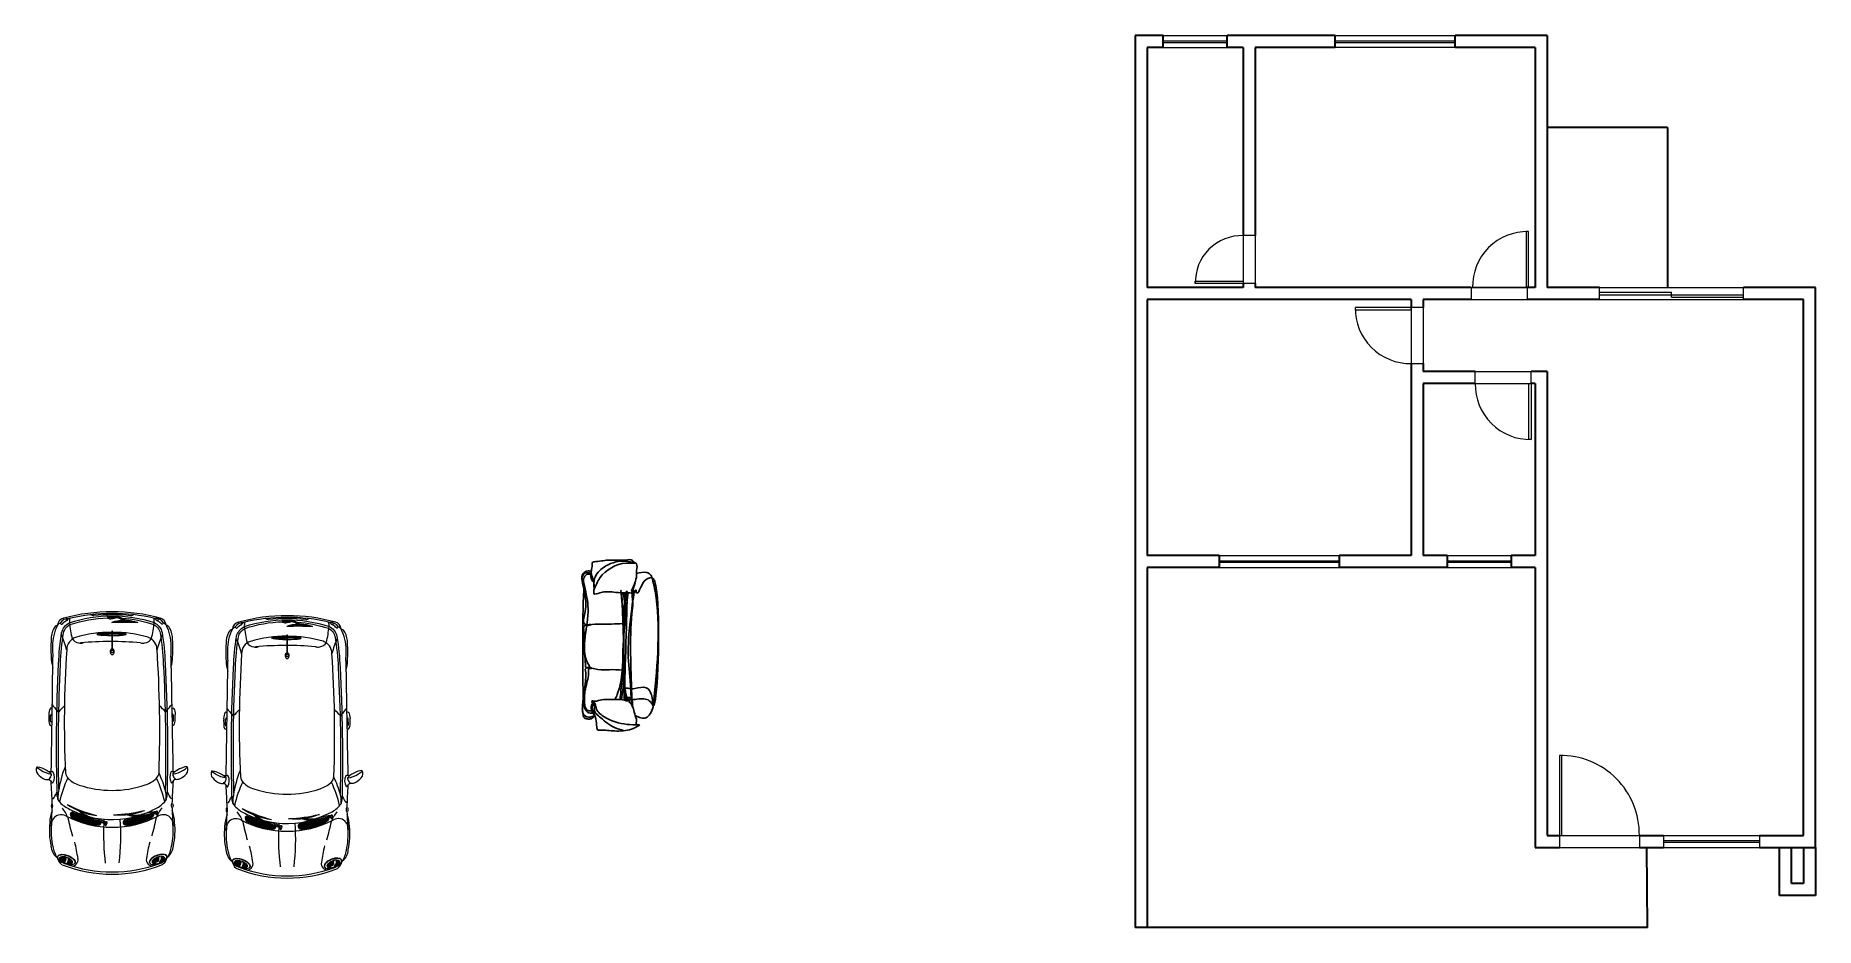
# Model space of a CAD drawing. Header units: metres. Extents: x 2241.4 to 2263.7, y 1068 to 1079.2.
import ezdxf

# ---------------------------------------------------------------- set-up
doc = ezdxf.new("R2010")
doc.units = ezdxf.units.M
doc.layers.add('02', color=2, linetype='Continuous')
for name, color, linetype, lineweight in [('ARQ-ESQUADRIA', 8, 'Continuous', 9), ('ARQ-MOBIL', 2, 'Continuous', 15), ('ARQ-PAREDE', 3, 'Continuous', 30)]:
    doc.layers.add(name, color=color, linetype=linetype, lineweight=lineweight)
pattern_1 = [(180, (-10.711723, -1.941851), (-0.0109347, -0.0063131505), [0.0072898, -0.0145796]), (300, (-10.711723, -1.941851), (0.0109346987, -0.0063131527), [0.0072898, -0.0145796]), (240, (-10.711723, -1.941851), (-1.3e-09, -0.0126263032), [-0.0145796, 0.0072898])]

# ---------------------------------------------------------------- blocks, each defined once
blk = doc.blocks.new('Austin Mini dessus')
h = blk.add_hatch()
h.set_pattern_fill('HONEY', color=256, scale=0.002296, angle=180, style=0)
h.set_pattern_definition(pattern_1)
h.paths.add_polyline_path([(0.358, 0.409, -0.029257), (0.363, 0.371, -0.030322), (0.405, 0.182, 0.872408), (0.48, 0.193, 0.092878), (0.372, 0.554, 0.277549), (0.325, 0.576, 0.025461)])
h = blk.add_hatch()
h.set_pattern_fill('LINE', color=256, scale=0.002, angle=110, style=0)
h.set_pattern_definition([(110, (-6.699831, -1.8671134), (-0.005967048, -0.002171828), [])])
edge = h.paths.add_edge_path()
edge.add_ellipse((0.962, 0.639), major_axis=(0.0365, -0.086), ratio=0.462711, start_angle=90.3213, end_angle=232.8204)
edge.add_line((0.909, 0.678), (0.91, 0.678))
edge.add_line((0.91, 0.678), (0.912, 0.678))
edge.add_line((0.912, 0.678), (0.914, 0.678))
edge.add_line((0.914, 0.678), (0.916, 0.678))
edge.add_line((0.916, 0.678), (0.918, 0.678))
edge.add_line((0.918, 0.678), (0.92, 0.678))
edge.add_line((0.92, 0.678), (0.921, 0.678))
edge.add_line((0.921, 0.678), (0.923, 0.678))
edge.add_line((0.923, 0.678), (0.924, 0.679))
edge.add_line((0.924, 0.679), (0.926, 0.679))
edge.add_line((0.926, 0.679), (0.927, 0.679))
edge.add_line((0.927, 0.679), (0.928, 0.679))
edge.add_line((0.928, 0.679), (0.929, 0.679))
edge.add_line((0.929, 0.679), (0.931, 0.679))
edge.add_line((0.931, 0.679), (0.932, 0.679))
edge.add_line((0.932, 0.679), (0.933, 0.679))
edge.add_line((0.933, 0.679), (0.934, 0.679))
edge.add_line((0.934, 0.679), (0.936, 0.679))
edge.add_line((0.936, 0.679), (0.937, 0.679))
edge.add_line((0.937, 0.679), (0.938, 0.679))
edge.add_line((0.938, 0.679), (0.939, 0.679))
edge.add_line((0.939, 0.679), (0.941, 0.678))
edge.add_line((0.941, 0.678), (0.942, 0.678))
edge.add_line((0.942, 0.678), (0.944, 0.678))
edge.add_line((0.944, 0.678), (0.945, 0.678))
edge.add_line((0.945, 0.678), (0.947, 0.677))
edge.add_line((0.947, 0.677), (0.948, 0.677))
edge.add_line((0.948, 0.677), (0.95, 0.677))
edge.add_line((0.95, 0.677), (0.952, 0.676))
edge.add_line((0.952, 0.676), (0.953, 0.676))
edge.add_line((0.953, 0.676), (0.955, 0.676))
edge.add_line((0.955, 0.676), (0.957, 0.675))
edge.add_line((0.957, 0.675), (0.959, 0.674))
edge.add_line((0.959, 0.674), (0.961, 0.674))
edge.add_line((0.961, 0.674), (0.963, 0.672))
edge.add_line((0.963, 0.672), (0.965, 0.671))
edge.add_line((0.965, 0.671), (0.967, 0.669))
edge.add_line((0.967, 0.669), (0.97, 0.667))
edge.add_line((0.97, 0.667), (0.972, 0.665))
edge.add_line((0.972, 0.665), (0.975, 0.663))
edge.add_line((0.975, 0.663), (0.978, 0.661))
edge.add_line((0.978, 0.661), (0.981, 0.659))
edge.add_line((0.981, 0.659), (0.984, 0.657))
edge.add_line((0.984, 0.657), (0.988, 0.656))
edge.add_line((0.988, 0.656), (0.992, 0.655))
edge.add_line((0.992, 0.655), (0.996, 0.655))
edge.add_line((0.996, 0.655), (1.001, 0.656))
edge.add_line((1.001, 0.656), (1.002, 0.657))
edge = h.paths.add_edge_path()
edge.add_line((1.016, 0.595), (1.013, 0.597))
edge.add_line((1.013, 0.597), (1.003, 0.604))
edge.add_line((1.003, 0.604), (0.996, 0.61))
edge.add_line((0.996, 0.61), (0.991, 0.616))
edge.add_line((0.991, 0.616), (0.988, 0.621))
edge.add_line((0.988, 0.621), (0.985, 0.626))
edge.add_line((0.985, 0.626), (0.984, 0.63))
edge.add_line((0.984, 0.63), (0.983, 0.633))
edge.add_line((0.983, 0.633), (0.982, 0.635))
edge.add_line((0.982, 0.635), (0.981, 0.637))
edge.add_line((0.981, 0.637), (0.98, 0.638))
edge.add_line((0.98, 0.638), (0.979, 0.639))
edge.add_line((0.979, 0.639), (0.978, 0.639))
edge.add_line((0.978, 0.639), (0.977, 0.639))
edge.add_line((0.977, 0.639), (0.976, 0.639))
edge.add_line((0.976, 0.639), (0.975, 0.639))
edge.add_line((0.975, 0.639), (0.974, 0.639))
edge.add_line((0.974, 0.639), (0.973, 0.639))
edge.add_line((0.973, 0.639), (0.972, 0.64))
edge.add_line((0.972, 0.64), (0.971, 0.64))
edge.add_line((0.971, 0.64), (0.97, 0.641))
edge.add_line((0.97, 0.641), (0.969, 0.642))
edge.add_line((0.969, 0.642), (0.968, 0.642))
edge.add_line((0.968, 0.642), (0.967, 0.643))
edge.add_line((0.967, 0.643), (0.966, 0.644))
edge.add_line((0.966, 0.644), (0.965, 0.645))
edge.add_line((0.965, 0.645), (0.964, 0.645))
edge.add_line((0.964, 0.645), (0.963, 0.646))
edge.add_line((0.963, 0.646), (0.962, 0.646))
edge.add_line((0.962, 0.646), (0.961, 0.647))
edge.add_line((0.961, 0.647), (0.959, 0.647))
edge.add_line((0.959, 0.647), (0.958, 0.648))
edge.add_line((0.958, 0.648), (0.957, 0.648))
edge.add_line((0.957, 0.648), (0.955, 0.649))
edge.add_line((0.955, 0.649), (0.954, 0.649))
edge.add_line((0.954, 0.649), (0.952, 0.65))
edge.add_line((0.952, 0.65), (0.951, 0.65))
edge.add_line((0.951, 0.65), (0.949, 0.65))
edge.add_line((0.949, 0.65), (0.947, 0.65))
edge.add_line((0.947, 0.65), (0.945, 0.65))
edge.add_line((0.945, 0.65), (0.944, 0.649))
edge.add_line((0.944, 0.649), (0.942, 0.649))
edge.add_line((0.942, 0.649), (0.94, 0.649))
edge.add_line((0.94, 0.649), (0.938, 0.648))
edge.add_line((0.938, 0.648), (0.936, 0.648))
edge.add_line((0.936, 0.648), (0.933, 0.648))
edge.add_line((0.933, 0.648), (0.931, 0.648))
edge.add_line((0.931, 0.648), (0.929, 0.648))
edge.add_line((0.929, 0.648), (0.926, 0.649))
edge.add_line((0.926, 0.649), (0.924, 0.65))
edge.add_line((0.924, 0.65), (0.921, 0.651))
edge.add_line((0.921, 0.651), (0.918, 0.653))
edge.add_line((0.918, 0.653), (0.915, 0.654))
edge.add_line((0.915, 0.654), (0.913, 0.656))
edge.add_line((0.913, 0.656), (0.912, 0.657))
edge.add_ellipse((0.962, 0.639), major_axis=(0.0365, -0.086), ratio=0.462711, start_angle=-112.6073, end_angle=48.7242)
h = blk.add_hatch()
h.set_pattern_fill('LINE', color=256, scale=0.001313, angle=180, style=0)
h.set_pattern_definition([(180, (-10.711723, -1.941851), (-5e-19, -0.004168775), [])])
edge = h.paths.add_edge_path()
edge.add_ellipse((-2.157, -0.008), major_axis=(0.001, 0.202), ratio=0.08539, start_angle=274.0268, end_angle=307.6002)
edge.add_line((-2.142, 0.114), (-2.148, 0.113))
edge.add_line((-2.148, 0.113), (-2.149, 0.05))
edge.add_line((-2.149, 0.05), (-2.152, 0.029))
edge.add_line((-2.152, 0.029), (-2.153, 0.009))
edge.add_line((-2.153, 0.009), (-2.153, 0.006))
edge.add_line((-2.153, 0.006), (-2.139, 0.006))
edge = h.paths.add_edge_path()
edge.add_ellipse((-2.157, -0.008), major_axis=(0.001, 0.202), ratio=0.08539, start_angle=247.8269, end_angle=271.8018)
edge.add_line((-2.139, -0.002), (-2.153, -0.002))
edge.add_line((-2.153, -0.002), (-2.153, -0.005))
edge.add_line((-2.153, -0.005), (-2.155, -0.022))
edge.add_line((-2.155, -0.022), (-2.155, -0.054))
edge.add_line((-2.155, -0.054), (-2.147, -0.081))
edge.add_line((-2.147, -0.081), (-2.141, -0.085))
edge = h.paths.add_edge_path()
edge.add_line((-2.153, -0.089), (-2.16, -0.051))
edge.add_line((-2.16, -0.051), (-2.164, -0.005))
edge.add_line((-2.164, -0.005), (-2.163, -0.002))
edge.add_line((-2.163, -0.002), (-2.169, -0.002))
edge.add_arc((3.564, -0.072), 5.734, 179.3036, 180.9043)
edge.add_ellipse((-2.157, -0.008), major_axis=(0.001, 0.202), ratio=0.08539, start_angle=139.8923, end_angle=234.2263)
edge.add_line((-2.143, -0.126), (-2.146, -0.11))
edge.add_line((-2.146, -0.11), (-2.153, -0.089))
edge = h.paths.add_edge_path()
edge.add_line((-2.156, 0.094), (-2.152, 0.128))
edge.add_line((-2.152, 0.128), (-2.143, 0.132))
edge.add_ellipse((-2.157, -0.008), major_axis=(0.001, 0.202), ratio=0.08539, start_angle=314.13, end_angle=392.9836)
edge.add_arc((3.564, -0.072), 5.734, 177.6746, 179.2253)
edge.add_line((-2.169, 0.006), (-2.163, 0.006))
edge.add_line((-2.163, 0.006), (-2.161, 0.023))
edge.add_line((-2.161, 0.023), (-2.161, 0.048))
edge.add_line((-2.161, 0.048), (-2.156, 0.094))
h = blk.add_hatch()
h.set_pattern_fill('HONEY', color=256, scale=0.002296, angle=180, style=0)
h.set_pattern_definition(pattern_1)
h.paths.add_polyline_path([(0.305, -0.54, 0.633866), (0.324, -0.575, 0.296796), (0.374, -0.553, 0.092878), (0.481, -0.191, 0.422182), (0.441, -0.153, 0.021385), (0.399, -0.289, -0.060882), (0.366, -0.363, -0.012293), (0.343, -0.438, -0.01715)])
h = blk.add_hatch()
h.set_pattern_fill('LINE', color=256, scale=0.002, angle=70, style=0)
h.set_pattern_definition([(70, (-6.699831, -1.8671134), (-0.005967048, 0.002171828), [])])
edge = h.paths.add_edge_path()
edge.add_ellipse((0.965, -0.636), major_axis=(0.0362, 0.0861), ratio=0.462711, start_angle=285.7965, end_angle=445.8519)
edge.add_line((0.927, -0.613), (0.928, -0.613))
edge.add_line((0.928, -0.613), (0.93, -0.613))
edge.add_line((0.93, -0.613), (0.932, -0.613))
edge.add_line((0.932, -0.613), (0.934, -0.613))
edge.add_line((0.934, -0.613), (0.935, -0.613))
edge.add_line((0.935, -0.613), (0.937, -0.613))
edge.add_line((0.937, -0.613), (0.939, -0.612))
edge.add_line((0.939, -0.612), (0.94, -0.612))
edge.add_line((0.94, -0.612), (0.941, -0.612))
edge.add_line((0.941, -0.612), (0.943, -0.611))
edge.add_line((0.943, -0.611), (0.944, -0.611))
edge.add_line((0.944, -0.611), (0.945, -0.611))
edge.add_line((0.945, -0.611), (0.946, -0.611))
edge.add_line((0.946, -0.611), (0.948, -0.611))
edge.add_line((0.948, -0.611), (0.949, -0.611))
edge.add_line((0.949, -0.611), (0.95, -0.611))
edge.add_line((0.95, -0.611), (0.951, -0.611))
edge.add_line((0.951, -0.611), (0.953, -0.612))
edge.add_line((0.953, -0.612), (0.954, -0.612))
edge.add_line((0.954, -0.612), (0.955, -0.612))
edge.add_line((0.955, -0.612), (0.957, -0.612))
edge.add_line((0.957, -0.612), (0.958, -0.612))
edge.add_line((0.958, -0.612), (0.959, -0.613))
edge.add_line((0.959, -0.613), (0.961, -0.613))
edge.add_line((0.961, -0.613), (0.963, -0.613))
edge.add_line((0.963, -0.613), (0.964, -0.614))
edge.add_line((0.964, -0.614), (0.966, -0.614))
edge.add_line((0.966, -0.614), (0.967, -0.614))
edge.add_line((0.967, -0.614), (0.969, -0.614))
edge.add_line((0.969, -0.614), (0.971, -0.615))
edge.add_line((0.971, -0.615), (0.973, -0.615))
edge.add_line((0.973, -0.615), (0.974, -0.616))
edge.add_line((0.974, -0.616), (0.976, -0.617))
edge.add_line((0.976, -0.617), (0.978, -0.617))
edge.add_line((0.978, -0.617), (0.98, -0.618))
edge.add_line((0.98, -0.618), (0.982, -0.619))
edge.add_line((0.982, -0.619), (0.984, -0.62))
edge.add_line((0.984, -0.62), (0.986, -0.622))
edge.add_line((0.986, -0.622), (0.989, -0.623))
edge.add_line((0.989, -0.623), (0.991, -0.624))
edge.add_line((0.991, -0.624), (0.994, -0.625))
edge.add_line((0.994, -0.625), (0.997, -0.626))
edge.add_line((0.997, -0.626), (1.001, -0.627))
edge.add_line((1.001, -0.627), (1.005, -0.628))
edge.add_line((1.005, -0.628), (1.009, -0.629))
edge.add_line((1.009, -0.629), (1.013, -0.629))
edge = h.paths.add_edge_path()
edge.add_ellipse((0.965, -0.636), major_axis=(0.0362, 0.0861), ratio=0.462711, start_angle=96.2661, end_angle=263.7858)
edge.add_line((1, -0.662), (1, -0.661))
edge.add_line((1, -0.661), (0.999, -0.658))
edge.add_line((0.999, -0.658), (0.998, -0.655))
edge.add_line((0.998, -0.655), (0.997, -0.653))
edge.add_line((0.997, -0.653), (0.996, -0.652))
edge.add_line((0.996, -0.652), (0.995, -0.652))
edge.add_line((0.995, -0.652), (0.994, -0.652))
edge.add_line((0.994, -0.652), (0.993, -0.652))
edge.add_line((0.993, -0.652), (0.992, -0.652))
edge.add_line((0.992, -0.652), (0.991, -0.652))
edge.add_line((0.991, -0.652), (0.99, -0.652))
edge.add_line((0.99, -0.652), (0.989, -0.651))
edge.add_line((0.989, -0.651), (0.988, -0.651))
edge.add_line((0.988, -0.651), (0.987, -0.65))
edge.add_line((0.987, -0.65), (0.986, -0.65))
edge.add_line((0.986, -0.65), (0.985, -0.649))
edge.add_line((0.985, -0.649), (0.984, -0.648))
edge.add_line((0.984, -0.648), (0.983, -0.647))
edge.add_line((0.983, -0.647), (0.982, -0.647))
edge.add_line((0.982, -0.647), (0.981, -0.646))
edge.add_line((0.981, -0.646), (0.98, -0.645))
edge.add_line((0.98, -0.645), (0.979, -0.645))
edge.add_line((0.979, -0.645), (0.978, -0.644))
edge.add_line((0.978, -0.644), (0.976, -0.644))
edge.add_line((0.976, -0.644), (0.975, -0.643))
edge.add_line((0.975, -0.643), (0.974, -0.643))
edge.add_line((0.974, -0.643), (0.972, -0.642))
edge.add_line((0.972, -0.642), (0.971, -0.642))
edge.add_line((0.971, -0.642), (0.97, -0.641))
edge.add_line((0.97, -0.641), (0.968, -0.641))
edge.add_line((0.968, -0.641), (0.967, -0.64))
edge.add_line((0.967, -0.64), (0.965, -0.64))
edge.add_line((0.965, -0.64), (0.964, -0.639))
edge.add_line((0.964, -0.639), (0.962, -0.639))
edge.add_line((0.962, -0.639), (0.961, -0.639))
edge.add_line((0.961, -0.639), (0.96, -0.638))
edge.add_line((0.96, -0.638), (0.958, -0.638))
edge.add_line((0.958, -0.638), (0.957, -0.637))
edge.add_line((0.957, -0.637), (0.955, -0.637))
edge.add_line((0.955, -0.637), (0.954, -0.636))
edge.add_line((0.954, -0.636), (0.951, -0.636))
edge.add_line((0.951, -0.636), (0.949, -0.635))
edge.add_line((0.949, -0.635), (0.947, -0.635))
edge.add_line((0.947, -0.635), (0.944, -0.634))
edge.add_line((0.944, -0.634), (0.941, -0.633))
edge.add_line((0.941, -0.633), (0.937, -0.633))
edge.add_line((0.937, -0.633), (0.934, -0.632))
edge.add_line((0.934, -0.632), (0.931, -0.631))
edge.add_line((0.931, -0.631), (0.928, -0.63))
edge.add_line((0.928, -0.63), (0.925, -0.63))
edge.add_line((0.925, -0.63), (0.922, -0.629))
edge.add_line((0.922, -0.629), (0.921, -0.629))
for p, q in [((-1.111, 0.758), (-1.085, 0.738)), ((-0.961, 0.847), (-1.037, 0.846)), ((-2.314, 0.353), (-2.318, 0.353)), ((-2.347, 0.195), (-2.346, 0.152)), ((-2.202, 0.002), (-2.202, 0.001)), ((-1.945, 0.006), (-2.196, 0.006)), ((-2.32, -0.003), (-2.317, -0.003)), ((-2.196, -0.002), (-1.945, -0.002)), ((-1.108, -0.762), (-1.082, -0.742)), ((-0.958, -0.85), (-1.034, -0.849))]:
    blk.add_line(p, q)
for points in [[(0.085, -0.758, -0.019391), (-1.748, -0.739, -0.029597), (-2.179, -0.697, -0.232672), (-2.317, -0.589, -0.160452), (-2.319, 0.581, -0.232672), (-2.181, 0.69, -0.029597), (-1.751, 0.733, -0.019391), (0.082, 0.758)], [(-2.38, 0.139, -0.059914), (-2.294, 0.571, -0.229115), (-2.176, 0.663, -0.029558), (-1.75, 0.707, -0.018419), (-0.01, 0.734)], [(-2.395, -0.019, -0.051156), (-2.402, 0.044, -0.188002), (-2.351, 0.182)], [(-2.399, -0.063, 0.218202), (-2.391, -0.009, -0.027109), (-2.398, 0.044, -0.190853), (-2.351, 0.182, -0.138618)], [(-0.021, -0.734, -0.018282), (-1.747, -0.713, -0.029558), (-2.174, -0.671, -0.229115), (-2.292, -0.579, -0.071648), (-2.384, -0.061, -0.071648)], [(0.366, -0.363, -0.012293), (0.343, -0.438, -0.01715), (0.305, -0.54, 0.633866), (0.324, -0.575, 0.296796), (0.374, -0.553, 0.092878), (0.481, -0.191, 0.422182), (0.441, -0.153)]]:
    blk.add_lwpolyline(points, format="xyb")
for centre, radius, start, end in [((-0.286, 0.967), 0.081, 45.8986, 119.9812), ((-0.374, 0.844), 0.232, 22.3905, 51.4781), ((-0.374, 0.844), 0.232, 22.3905, 51.4781), ((-2.275, 0.639), 0.108, 94.3333, 167.1612), ((-2.221, 0.665), 0.103, 128.3769, 155.0189), ((-2.01, 0.239), 0.576, 88.2528, 118.5499), ((-2.207, 0.727), 0.0783, 113.721, 164.9849), ((-2.089, 0.509), 0.326, 89.1741, 117.354), ((-1.965, -1.152), 1.991, 86.6136, 93.4308), ((-1.953, -0.369), 1.185, 84.7041, 91.9074), ((-1.843, 0.376), 0.459, 71.9885, 90.5865), ((-23.982, 1255.882), 1255.266, 271.010561, 271.082729), ((-1.514, 0.364), 0.564, 44.2021, 54.5193), ((-0.198, -0.252), 1.329, 131.8663, 137.0056), ((-1.037, 0.82), 0.0254, 90.3648, 169.4929), ((-1.014, -0.433), 1.305, 88.2944, 91.3706), ((-1.005, 0.268), 0.604, 83.5027, 87.1731), ((-0.961, 0.83), 0.0168, 348.9691, 91.6435), ((-0.941, 0.824), 0.0442, 5.4562, 83.7108), ((-2.939, 0.958), 2.679, 357.1694, 358.1253), ((-0.251, 0.826), 0.0125, 177.3574, 248.9199), ((-0.185, 0.95), 0.154, 242.6161, 299.4837), ((-0.22, 0.864), 0.0269, 219.6687, 300.0051), ((0.398, -0.692), 1.483, 105.2424, 115.3881), ((-0.235, 0.937), 0.101, 286.3669, 324.1956), ((-0.26, 0.893), 0.108, 352.2705, 21.4425), ((-0.074, 0.903), 0.0825, 197.3072, 245.055), ((0.387, 8.53), 7.706, 266.1616, 268.4705), ((-0.11, 0.822), 0.00573, 276.8854, 83.8441), ((0.093, 0.387), 0.362, 88.5019, 103.6132), ((-0.231, 1.357), 0.646, 292.315, 300.4479), ((0.084, 0.666), 0.0927, 48.6842, 91.1893), ((0.084, 0.828), 0.0298, 294.4683, 355.8739), ((0.108, 0.692), 0.0568, 48.97, 95.566), ((0.045, 7.001), 6.176, 271.822, 273.9175), ((0.467, 0.324), 0.54, 92.4763, 110.4639), ((0.505, 0.71), 0.169, 169.814, 204.5537), ((0.463, 0.712), 0.128, 88.306, 167.3523), ((0.553, -0.118), 0.987, 77.573, 96.3743), ((0.561, -0.131), 0.975, 77.4127, 95.5238), ((0.578, 0.77), 0.128, 130.5243, 146.7177), ((0.749, 0.618), 0.229, 39.7543, 85.7921), ((0.678, 0.334), 0.497, 60.1889, 78.8882), ((0.86, 0.638), 0.142, 25.2786, 63.0399), ((0.949, 0.726), 0.0259, 60.0824, 98.9751), ((0.906, 0.619), 0.141, 32.808, 66.4163), ((0.073, 0.002), 2.541, 164.6223, 195.3603), ((0.101, 0), 2.546, 166.5721, 193.6242), ((-2.336, 0.468), 0.114, 81.3737, 111.3864), ((-2.245, 0.597), 0.131, 122.1395, 182.5065), ((-2.446, 0.691), 0.121, 305.2928, 331.4548), ((-2.281, 0.83), 0.212, 245.256, 253.166), ((-2.111, 0.492), 0.269, 134.6824, 148.4165), ((-2.479, -1.1), 1.688, 76.9713, 84.5818), ((-2.329, 0.677), 0.0345, 33.7866, 65.1983), ((-2.309, 0.689), 0.0109, 327.0118, 41.9011), ((-0.521, 0.027), 1.662, 163.515, 180.7384), ((-1.681, 1.695), 1.106, 244.7487, 256.1816), ((-1.947, 0.444), 0.176, 89.3837, 162.0663), ((-2.156, 0.443), 0.117, 4.0235, 60.1818), ((-0.812, -16.5), 17.158, 88.1052, 93.7878), ((-0.257, 0.52), 0.129, 43.7604, 84.2155), ((0.494, -0.774), 1.538, 102.7072, 115.5203), ((-0.5, 0.313), 0.448, 18.7286, 41.4319), ((-0.1, 0.431), 0.391, 26.4009, 51.0838), ((0.503, 0.992), 0.4, 229.1568, 251.6097), ((-0.784, 0.049), 1.173, 19.0737, 28.2499), ((0.298, 0.618), 0.0121, 116.1305, 268.5033), ((0.35, 0.254), 0.378, 93.1695, 98.7522), ((0.371, 0.592), 0.0754, 157.0215, 196.7778), ((0.316, 0.559), 0.0202, 61.8513, 145.8367), ((3.235, 1.092), 2.982, 190.0821, 193.4059), ((0.326, 0.551), 0.0249, 165.7564, 203.9128), ((-1.171, -0.072), 1.596, 22.3004, 22.5833), ((0.381, 0.593), 0.066, 143.1573, 192.1929), ((4.02, 1.268), 3.768, 190.5495, 193.741), ((0.353, 0.594), 0.0292, 122.0726, 190.355), ((1.982, 0.807), 1.672, 187.5287, 193.7805), ((0.33, 0.527), 0.05, 33.1561, 95.2038), ((0.33, 0.623), 0.00896, 326.6638, 93.6016), ((-0.866, -0.001), 1.376, 332.4299, 27.7664), ((-0.538, 0.085), 1.024, 6.0388, 27.264), ((-0.56, -3.792), 4.503, 74.6961, 78.0009), ((1.359, 3.185), 2.743, 256.391, 261.1994), ((0.958, 0.551), 0.0792, 256.4739, 319.8439), ((-0.777, -0.001), 1.904, 339.9738, 20.2224), ((0.875, 0.621), 0.188, 319.7299, 336.9221), ((-0.732, -0.001), 1.89, 338.5574, 21.6389), ((-2.527, 0.244), 0.114, 7.7544, 30.3125), ((0.043, -0.009), 2.471, 173.7724, 185.7254), ((-1.812, 0.172), 0.537, 160.284, 177.779), ((-1.63, 0.171), 0.711, 165.1349, 194.1251), ((0.818, 0.155), 3.142, 176.382, 182.878), ((0.818, 0.155), 3.139, 176.382, 182.878), ((2.941, -0.015), 4.997, 175.3312, 184.8188), ((-2.117, 0.422), 0.0833, 338.7394, 20.6954), ((-1.433, -0.002), 1.433, 341.5101, 18.687), ((-0.61, 0.107), 0.95, 354.8314, 21.05), ((-1.776, -0.056), 2.114, 2.0897, 13.7917), ((-1.165, 0.03), 1.501, 359.6875, 16.1939), ((-0.086, 0.325), 0.427, 348.5034, 15.8024), ((0.33, 0.268), 0.173, 83.2613, 91.6323), ((-0.826, -0.001), 1.23, 19.8725, 20.6781), ((0.04, 0.345), 0.311, 340.1006, 17.994), ((0.032, 0.346), 0.327, 338.4939, 11.0216), ((0.032, 0.346), 0.332, 337.2206, 11.0216), ((-0.826, -0.001), 1.23, 345.1694, 16.879), ((-1.171, -0.072), 1.596, 9.1467, 16.0938), ((-2.392, 0.181), 0.135, 265.7639, 273.9143), ((-2.205, 0.054), 0.189, 140.4708, 182.5519), ((-2.227, 0.056), 0.162, 138.9789, 183.709), ((-2.236, 0.058), 0.147, 139.0287, 184.6545), ((-3.367, -0.162), 1.006, 9.2808, 11.9572), ((-1.812, 0.172), 0.537, 182.1875, 198.976), ((3.564, -0.072), 5.734, 177.6746, 179.2253), ((-1.945, 0.002), 0.0106, 201.2939, 158.8209), ((-1.945, 0.002), 0.00382, 270.1413, 90.0224), ((0.619, -3.114), 3.234, 83.1861, 93.9029), ((0.442, 0.192), 0.0382, 195.883, 0.2898), ((-2.4, -0.054), 0.00896, 147.9092, 274.8471), ((-2.424, -0.025), 0.0292, 303.318, 11.6005), ((-2.429, 0.222), 0.287, 275.841, 279.7137), ((-2.389, 0.007), 0.0168, 241.223, 333.736), ((-2.446, -0.023), 0.0754, 330.3138, 18.0233), ((-0.521, 0.027), 1.662, 181.009, 181.0588), ((-0.521, -0.029), 1.662, 179.1375, 196.6813), ((3.564, -0.072), 5.734, 179.3036, 180.9043), ((-1.12, 0.103), 1.501, 331.2, 347.7065), ((-1.698, 0.32), 2.114, 333.6023, 345.3042), ((-0.595, -0.093), 0.95, 326.3439, 352.5626), ((3.254, -1.062), 2.982, 161.5947, 164.9184), ((4.028, -1.281), 3.768, 162.062, 165.2535), ((2.017, -0.714), 1.672, 159.0412, 165.2931), ((0.609, 3.116), 3.234, 266.2934, 266.775), ((0.498, -0.136), 0.0754, 128.534, 168.2904), ((0.434, -0.138), 0.0202, 33.3639, 117.3493), ((0.446, -0.078), 0.0121, 87.6431, 240.0158), ((0.507, -0.139), 0.066, 114.6699, 163.7054), ((0.319, -0.422), 0.378, 64.682, 70.2648), ((0.483, -0.125), 0.0292, 93.5851, 161.8676), ((0.609, 3.116), 3.234, 267.2894, 277.0102), ((0.477, -0.088), 0.00896, 298.1763, 65.1142), ((-2.529, -0.239), 0.114, 329.1853, 351.7434), ((-2.155, -0.451), 0.117, 300.0145, 356.1728), ((-2.116, -0.429), 0.0833, 339.5009, 21.4569), ((-0.411, -0.354), 0.352, 314.4997, 342.9924), ((-0.784, -0.052), 1.173, 331.9464, 341.1226), ((0.083, -0.19), 0.332, 308.7331, 342.5342), ((0.083, -0.19), 0.327, 310.0065, 342.5342), ((0.09, -0.195), 0.311, 311.6131, 349.5065), ((-0.031, -0.152), 0.427, 320.0159, 347.3149), ((-0.826, -0.001), 1.23, 339.519, 340.9647), ((-0.837, -0.086), 1.23, 351.3851, 352.1906), ((0.308, -0.4), 0.173, 54.7738, 63.1449), ((1.37, -3.18), 2.743, 98.9969, 103.8052), ((0.959, -0.548), 0.0792, 40.3524, 103.7224), ((-2.273, -0.647), 0.108, 193.0351, 265.863), ((-2.335, -0.476), 0.114, 248.8099, 278.8226), ((-2.243, -0.605), 0.131, 177.6898, 238.0568), ((-2.444, -0.699), 0.121, 28.7414, 54.9035), ((-2.281, -0.826), 0.212, 106.8299, 114.74), ((-2.109, -0.499), 0.269, 211.7797, 225.5139), ((-2.482, 1.091), 1.688, 275.6145, 283.225), ((-2.327, -0.685), 0.0345, 294.9979, 326.4097), ((-2.219, -0.672), 0.103, 205.1774, 231.8194), ((-2.306, -0.697), 0.0109, 318.2952, 33.1845), ((-1.675, -1.701), 1.106, 104.0147, 115.6887), ((-1.945, -0.451), 0.176, 198.13, 270.8125), ((-0.937, 14.684), 15.344, 266.2407, 272.5871), ((-0.199, 0.251), 1.329, 223.1907, 228.33), ((0.209, 0.674), 1.427, 247.927, 262.0158), ((-0.257, -0.516), 0.129, 275.7805, 316.2356), ((0.491, 0.776), 1.538, 244.4126, 257.489), ((0.086, -0.665), 0.0927, 269.007, 311.5121), ((0.11, -0.692), 0.0568, 264.6302, 311.2262), ((-0.099, -0.431), 0.391, 309.1125, 333.7954), ((0.506, -0.991), 0.4, 108.5866, 131.0395), ((0.507, -0.708), 0.169, 155.6426, 190.3822), ((-0.573, 3.79), 4.503, 282.1953, 285.5002), ((0.862, -0.635), 0.142, 297.1564, 334.9177), ((0.908, -0.616), 0.141, 293.7799, 327.3882), ((0.877, -0.618), 0.188, 23.2741, 40.4663), ((-2.009, -0.246), 0.576, 241.6464, 271.9435), ((-2.205, -0.734), 0.0783, 195.2114, 246.4753), ((-2.087, -0.516), 0.326, 242.8422, 271.0221), ((-1.969, 1.146), 1.991, 266.7654, 273.5827), ((-1.954, 0.362), 1.185, 268.2888, 275.4922), ((-1.842, -0.382), 0.459, 269.6097, 288.2078), ((-19.68, -1255.956), 1255.266, 89.113537, 89.185705), ((-1.512, -0.369), 0.564, 305.677, 315.9942), ((-1.034, -0.824), 0.0254, 190.7034, 269.8315), ((-1.015, 0.43), 1.305, 268.8257, 271.9019), ((-1.004, -0.271), 0.604, 273.0232, 276.6935), ((-0.958, -0.834), 0.0168, 268.5527, 11.2272), ((-0.938, -0.827), 0.0442, 276.4855, 354.7401), ((-0.248, -0.826), 0.0125, 111.2763, 182.8389), ((-2.936, -0.968), 2.679, 2.071, 3.0268), ((-0.181, -0.951), 0.154, 60.7126, 117.5801), ((-0.217, -0.865), 0.0269, 60.1912, 140.5275), ((-0.371, -0.845), 0.232, 308.7182, 337.8057), ((-0.371, -0.845), 0.232, 308.7182, 337.8057), ((-0.232, -0.938), 0.101, 36.0007, 73.8293), ((-0.257, -0.894), 0.108, 338.7538, 7.9258), ((-0.071, -0.903), 0.0825, 115.1413, 162.8891), ((0.416, -8.529), 7.706, 91.7258, 94.0347), ((-0.107, -0.823), 0.00573, 276.3522, 83.3108), ((0.094, -0.387), 0.362, 256.5831, 271.6943), ((-0.226, -1.358), 0.646, 59.7484, 67.8813), ((0.087, -0.827), 0.0298, 4.3224, 65.7279), ((0.069, -7.001), 6.176, 86.2788, 88.3743), ((0.468, -0.322), 0.54, 249.7324, 267.72), ((0.466, -0.71), 0.128, 192.844, 271.8903), ((0.553, 0.12), 0.987, 263.822, 282.6232), ((0.561, 0.133), 0.975, 264.6725, 282.7835), ((0.581, -0.768), 0.128, 213.4786, 229.672), ((0.751, -0.616), 0.229, 274.4042, 320.4419), ((0.679, -0.331), 0.497, 281.308, 300.0073), ((0.952, -0.723), 0.0259, 261.2211, 300.1139), ((-0.283, -0.968), 0.081, 240.2159, 314.2985)]:
    blk.add_arc(centre, radius, start, end)
at = {"extrusion": (0, 0, -1)}
for centre, major_axis, ratio in [((-0.279, 0.941), (0.0473, -0.0968), 0.181282), ((0.954, 0.635), (0.048, -0.119), 0.468993), ((0.962, 0.639), (0.0365, -0.086), 0.462711)]:
    blk.add_ellipse(centre, major_axis=major_axis, ratio=ratio, dxfattribs=at)
for centre, major_axis, ratio, start_param, end_param in [((-1.02, 0.838), (-0.119, 0.002), 0.280409, -0.500349, 1.351091), ((0.211, 0.829), (0.0309, 0.0002), 0.410107, 2.982625, 6.342321), ((0.211, 0.829), (0.0309, 0.0002), 0.260336, 0.093494, 2.89072)]:
    blk.add_ellipse(centre, major_axis=major_axis, ratio=ratio, start_param=start_param, end_param=end_param, dxfattribs=at)
for centre, major_axis, ratio, start_param, end_param in [((-2.345, 0.173), (0.0014, -0.022), 0.265002, 3.185718, 5.920223), ((-2.196, 0.002), (0.006, 0.00001), 0.654691, 1.568497, 4.760337), ((-2.157, -0.008), (0.001, 0.202), 0.08539, 4.782671, 6.858857), ((-1.916, 0.002), (-0.0409, -0.0001), 0.680435, 0.137807, 6.144261), ((-1.93, 0.002), (-0.027, 0.0003), 0.735291, 0.193159, 6.087683), ((0.331, 0.224), (-0.0036, 0.0218), 0.265002, 3.185718, 5.920223), ((-2.157, -0.008), (0.001, 0.202), 0.08539, 2.441582, 4.743837), ((0.288, -0.44), (0.0072, 0.0209), 0.265002, 3.185718, 5.920223), ((-1.017, -0.842), (-0.119, -0.002), 0.280409, -0.500349, 1.351091), ((0.214, -0.828), (0.0309, -0.0001), 0.410107, 2.982625, 6.342321), ((0.214, -0.828), (0.0309, -0.0001), 0.260336, 0.093494, 2.89072)]:
    blk.add_ellipse(centre, major_axis=major_axis, ratio=ratio, start_param=start_param, end_param=end_param)
for centre, major_axis, ratio in [((0.956, -0.631), (0.047, 0.12), 0.468993), ((0.965, -0.636), (0.0362, 0.0861), 0.462711), ((-0.276, -0.942), (0.047, 0.0969), 0.181282)]:
    blk.add_ellipse(centre, major_axis=major_axis, ratio=ratio)
for points in [[(1.003, 0.518), (0.998, 0.516), (0.992, 0.516), (0.98, 0.518), (0.973, 0.521), (0.96, 0.53), (0.953, 0.536), (0.939, 0.55), (0.932, 0.559), (0.917, 0.582), (0.909, 0.597), (0.896, 0.63), (0.891, 0.647), (0.885, 0.679), (0.884, 0.694), (0.886, 0.718), (0.889, 0.727), (0.895, 0.741), (0.899, 0.746), (0.909, 0.753), (0.915, 0.755), (0.928, 0.754), (0.935, 0.752), (0.95, 0.743), (0.958, 0.737), (0.973, 0.721), (0.98, 0.711), (0.994, 0.69), (1.001, 0.678), (1.012, 0.653), (1.016, 0.64), (1.023, 0.614), (1.025, 0.602), (1.027, 0.578), (1.027, 0.567), (1.024, 0.548), (1.022, 0.539), (1.015, 0.527), (1.01, 0.522), (1.004, 0.519), (1.003, 0.519), (1.003, 0.518)], [(1.004, -0.515), (1, -0.513), (0.994, -0.513), (0.982, -0.515), (0.975, -0.518), (0.962, -0.526), (0.955, -0.532), (0.941, -0.547), (0.934, -0.555), (0.919, -0.579), (0.911, -0.594), (0.898, -0.627), (0.893, -0.644), (0.888, -0.676), (0.887, -0.691), (0.889, -0.715), (0.891, -0.724), (0.897, -0.738), (0.902, -0.743), (0.912, -0.75), (0.917, -0.752), (0.93, -0.751), (0.937, -0.748), (0.952, -0.74), (0.96, -0.734), (0.975, -0.718), (0.983, -0.708), (0.997, -0.686), (1.003, -0.675), (1.014, -0.65), (1.018, -0.637), (1.025, -0.611), (1.027, -0.598), (1.029, -0.574), (1.029, -0.563), (1.026, -0.544), (1.024, -0.536), (1.016, -0.523), (1.012, -0.519), (1.006, -0.516), (1.005, -0.515), (1.004, -0.515)]]:
    blk.add_open_spline(points, degree=3, knots=[0, 0, 0, 0, 0.288393, 0.288393, 0.576787, 0.576787, 0.86518, 0.86518, 1.153574, 1.153574, 1.566608, 1.566608, 1.979642, 1.979642, 2.392676, 2.392676, 2.713477, 2.713477, 3.034277, 3.034277, 3.355077, 3.355077, 3.675877, 3.675877, 3.996678, 3.996678, 4.317478, 4.317478, 4.638278, 4.638278, 4.959078, 4.959078, 5.279879, 5.279879, 5.600679, 5.600679, 5.921479, 5.921479, 6.24228, 6.24228, 6.283185, 6.283185, 6.283185, 6.283185])
blk = doc.blocks.new('sofa3')
at = {"layer": '02', "extrusion": (0, 0, -1)}
blk.add_ellipse((0.082, 21.542), major_axis=(0.024, -21.542), ratio=1, start_param=-0.025923, end_param=0.035823, dxfattribs=at)
at = {"layer": '02'}
for points, knots in [([(0.801, 0.88), (0.341, 0.927), (-0.203, 0.983), (-0.74, 0.89), (-0.86, 0.853), (-0.893, 0.775), (-0.878, 0.716), (-0.868, 0.674)], [0, 0, 0, 0, 1515.707727, 1788.593293, 1854.167483, 1909.939728, 2050.774263, 2050.774263, 2050.774263, 2050.774263]), ([(0.782, 0.888), (0.775, 0.896), (0.486, 0.958), (-0.59, 0.961), (-0.765, 0.901), (-0.802, 0.889), (-0.822, 0.864), (-0.821, 0.862)], [0, 0, 0, 0, 127.50928, 732.614955, 770.548522, 809.419481, 817.699888, 817.699888, 817.699888, 817.699888]), ([(-0.646, 0.609), (-0.681, 0.624), (-0.743, 0.649), (-0.832, 0.68), (-0.908, 0.668), (-0.985, 0.691), (-1.008, 0.643), (-1.051, 0.611), (-1.022, 0.49), (-1.048, 0.339), (-1.019, 0.219), (-1.013, 0.108), (-0.974, 0.12), (-0.935, 0.114), (-0.877, 0.1), (-0.777, 0.138), (-0.698, 0.15), (-0.592, 0.131), (-0.626, 0.205), (-0.638, 0.257), (-0.643, 0.327), (-0.629, 0.422), (-0.624, 0.516), (-0.628, 0.572), (-0.618, 0.643), (-0.64, 0.607), (-0.646, 0.609)], [0, 0, 0, 0, 127.427681, 224.276404, 302.261986, 392.779016, 437.096694, 463.557063, 563.507143, 784.838909, 976.246821, 1028.506194, 1069.058754, 1082.809516, 1162.638681, 1258.731906, 1422.314775, 1462.867277, 1544.873185, 1583.434163, 1661.617215, 1768.019408, 1911.553131, 1945.84397, 1998.930645, 2021.420543, 2021.420543, 2021.420543, 2021.420543]), ([(-0.817, 0.861), (-0.812, 0.83), (-0.798, 0.745), (-0.559, 0.686), (-0.678, 0.666), (-0.644, 0.658), (-0.623, 0.653)], [0, 0, 0, 0, 113.065318, 298.102295, 326.758206, 371.461218, 371.461218, 371.461218, 371.461218]), ([(0.798, 0.88), (0.692, 0.871), (0.525, 0.856), (0.562, 0.684), (0.578, 0.618), (0.567, 0.581), (0.566, 0.55), (0.569, 0.527), (0.57, 0.521)], [0, 0, 0, 0, 280.085603, 441.728609, 484.149105, 506.997759, 566.365328, 586.345478, 586.345478, 586.345478, 586.345478]), ([(0.789, 0.882), (0.764, 0.868), (0.693, 0.825), (0.695, 0.711), (0.715, 0.624), (0.68, 0.592), (0.684, 0.569), (0.686, 0.554)], [0, 0, 0, 0, 90.246293, 262.71043, 334.621253, 359.409286, 406.560484, 406.560484, 406.560484, 406.560484]), ([(0.998, 0.668), (0.971, 0.681), (0.884, 0.641), (0.784, 0.635), (0.737, 0.574), (0.68, 0.592), (0.733, 0.565), (0.701, 0.491), (0.716, 0.372), (0.7, 0.231), (0.737, 0.157), (0.717, 0.114), (0.75, 0.115), (0.766, 0.141), (0.813, 0.11), (0.909, 0.158), (0.989, 0.172), (1.097, 0.181), (1.088, 0.225), (1.093, 0.308), (1.112, 0.454), (1.085, 0.617), (1.044, 0.681), (1.022, 0.722), (1.024, 0.682), (1.013, 0.667), (1.002, 0.666), (0.998, 0.668)], [0, 0, 0, 0, 100.597406, 281.319891, 315.054718, 349.509689, 389.200281, 408.162693, 598.959573, 792.637569, 852.601939, 880.830983, 902.666946, 929.495226, 968.022274, 1050.611483, 1254.96923, 1301.260424, 1329.316584, 1382.311494, 1591.546287, 1820.820862, 1871.094845, 1893.578982, 1925.370652, 1945.336599, 1957.814292, 1957.814292, 1957.814292, 1957.814292]), ([(1.023, 0.694), (1.023, 0.648), (1.022, 0.498), (0.964, 0.306), (0.844, 0.162), (0.752, 0.162), (0.736, 0.131), (0.73, 0.119)], [0, 0, 0, 0, 153.199383, 498.931474, 658.942203, 726.134726, 768.614124, 768.614124, 768.614124, 768.614124]), ([(0.801, 0.88), (0.831, 0.87), (0.883, 0.853), (0.965, 0.776), (0.931, 0.704), (0.908, 0.657)], [0, 0, 0, 0, 105.792047, 182.998201, 335.84793, 335.84793, 335.84793, 335.84793]), ([(-1.002, 0.646), (-1.01, 0.612), (-1.039, 0.492), (-0.991, 0.302), (-0.842, 0.133), (-0.719, 0.14), (-0.663, 0.143)], [0, 0, 0, 0, 117.484834, 407.414781, 620.246611, 799.395046, 799.395046, 799.395046, 799.395046]), ([(0.706, 0.404), (0.687, 0.414), (0.322, 0.604), (-1.065, 0.434), (-0.48, 0.495), (-0.566, 0.492), (-0.63, 0.489)], [0, 0, 0, 0, 74.526832, 1413.178036, 1454.656274, 1575.638913, 1575.638913, 1575.638913, 1575.638913]), ([(-0.995, 0.653), (-0.998, 0.616), (-1.009, 0.455), (-0.886, 0.233), (-0.72, 0.164), (-0.671, 0.144)], [0, 0, 0, 0, 123.587716, 539.784626, 717.53011, 717.53011, 717.53011, 717.53011]), ([(0.803, 0.627), (0.764, 0.623), (0.689, 0.614), (0.277, 0.604), (-0.116, 0.581), (-0.478, 0.628), (-0.536, 0.625), (-0.625, 0.617), (-0.703, 0.64), (-0.752, 0.655)], [0, 0, 0, 0, 130.481225, 253.633351, 1371.652109, 1438.243529, 1463.105643, 1565.272815, 1732.516386, 1732.516386, 1732.516386, 1732.516386]), ([(0.772, 0.613), (0.737, 0.609), (0.676, 0.604), (0.266, 0.587), (0.14, 0.521), (-0.769, 0.665), (-0.487, 0.621), (-0.614, 0.618), (-0.651, 0.619), (-0.666, 0.62)], [0, 0, 0, 0, 118.476382, 205.76869, 1338.819057, 1574.505303, 1687.743648, 1767.599823, 1825.934882, 1825.934882, 1825.934882, 1825.934882]), ([(0.719, 0.568), (0.702, 0.554), (0.654, 0.523), (0.565, 0.525), (-0.595, 0.557), (-0.686, 0.558), (-0.572, 0.527), (-0.613, 0.543), (-0.63, 0.55)], [49.606189, 49.606189, 49.606189, 49.606189, 124.052713, 239.571345, 333.3214, 456.942517, 542.38691, 600.329448, 600.329448, 600.329448, 600.329448]), ([(0.708, 0.465), (0.683, 0.469), (0.628, 0.477), (0.527, 0.481), (0.425, 0.51), (0.127, 0.495), (-0.156, 0.536), (-0.426, 0.502), (-0.498, 0.528), (-0.561, 0.521), (-0.613, 0.507), (-0.631, 0.502)], [0, 0, 0, 0, 84.789669, 184.733607, 334.57095, 433.751128, 1175.376777, 1294.85954, 1312.78191, 1430.052802, 1493.900162, 1493.900162, 1493.900162, 1493.900162]), ([(0.716, 0.572), (0.704, 0.565), (0.672, 0.545), (0.234, 0.478), (0.02, 0.497), (-0.681, 0.572), (-0.477, 0.541), (-0.591, 0.538), (-0.616, 0.552), (-0.627, 0.557)], [0, 0, 0, 0, 45.174964, 125.558829, 1435.394901, 1501.632028, 1609.906997, 1673.914235, 1716.700343, 1716.700343, 1716.700343, 1716.700343]), ([(0.71, 0.485), (0.668, 0.492), (0.594, 0.502), (0.433, 0.521), (0.089, 0.511), (-0.26, 0.508), (-0.548, 0.537), (-0.607, 0.521), (-0.627, 0.516)], [0, 0, 0, 0, 142.976238, 249.361229, 539.176404, 1286.583857, 1419.33817, 1489.642809, 1489.642809, 1489.642809, 1489.642809]), ([(0.299, 0.035), (0.257, 0.033), (0.167, 0.028), (0.014, 0.014), (-0.108, 0.029), (-0.205, 0.005), (-0.227, 0.035), (-0.215, 0.057), (-0.237, 0.12), (-0.23, 0.269), (-0.237, 0.408), (-0.242, 0.5)], [0, 0, 0, 0, 142.141502, 300.562385, 505.563883, 570.321818, 591.328478, 609.687646, 645.585814, 801.823809, 1109.18114, 1109.18114, 1109.18114, 1109.18114]), ([(0.339, 0.494), (0.336, 0.441), (0.331, 0.343), (0.346, 0.21), (0.301, 0.076), (0.322, 0.036), (0.327, 0.033), (0.328, 0.033)], [0, 0, 0, 0, 175.924574, 324.224602, 448.430744, 460.868212, 466.272512, 466.272512, 466.272512, 466.272512]), ([(0.722, 0.542), (0.709, 0.537), (0.677, 0.523), (0.62, 0.519), (0.578, 0.519), (0.557, 0.518)], [0, 0, 0, 0, 46.593931, 114.59593, 186.8347, 186.8347, 186.8347, 186.8347]), ([(0.714, 0.517), (0.695, 0.518), (0.67, 0.518), (0.644, 0.52), (0.638, 0.521)], [0, 0, 0, 0, 63.690529, 84.680578, 84.680578, 84.680578, 84.680578]), ([(1.098, 0.518), (1.086, 0.476), (1.055, 0.367), (0.957, 0.249), (0.857, 0.125), (0.762, 0.165), (0.744, 0.123), (0.728, 0.123), (0.721, 0.124)], [0, 0, 0, 0, 141.86292, 373.630524, 526.427539, 601.735045, 630.296438, 651.966247, 651.966247, 651.966247, 651.966247]), ([(-0.232, 0.108), (-0.229, 0.092), (-0.225, 0.064), (-0.236, 0.004), (-0.318, 0.015), (-0.439, 0.049), (-0.611, 0.035), (-0.758, -0.009), (-0.87, -0.014), (-0.906, 0.059), (-0.897, 0.096), (-0.893, 0.11)], [0, 0, 0, 0, 54.057053, 98.782834, 173.208008, 269.247002, 550.753472, 703.042908, 802.782889, 881.097333, 928.712847, 928.712847, 928.712847, 928.712847]), ([(-0.872, 0.105), (-0.878, 0.075), (-0.889, 0.02), (-0.839, 0), (-0.816, -0.009)], [0, 0, 0, 0, 88.639768, 160.999132, 160.999132, 160.999132, 160.999132]), ([(-0.759, 0.135), (-0.768, 0.127), (-0.795, 0.103), (-0.84, 0.099), (-0.865, 0.108), (-0.869, 0.11)], [0, 0, 0, 0, 40.128951, 118.809172, 131.501248, 131.501248, 131.501248, 131.501248]), ([(-0.859, 0.097), (-0.86, 0.085), (-0.864, 0.055), (-0.811, -0.002), (-0.647, 0.036), (-0.31, 0.118), (0.078, -0.045), (0.29, 0.084), (0.305, 0.094)], [0, 0, 0, 0, 39.91953, 98.394496, 223.226072, 544.597982, 1306.477161, 1366.627376, 1366.627376, 1366.627376, 1366.627376]), ([(0.312, 0.109), (0.311, 0.094), (0.309, 0.071), (0.308, 0.038), (0.3, 0.035), (0.299, 0.035)], [0, 0, 0, 0, 55.279979, 82.352953, 85.624213, 85.624213, 85.624213, 85.624213]), ([(0.853, 0.109), (0.851, 0.09), (0.845, 0.036), (0.695, 0.011), (0.534, 0.038), (0.401, 0.081), (0.316, 0.069), (0.319, 0.094), (0.319, 0.107), (0.319, 0.112)], [0, 0, 0, 0, 59.307287, 165.954693, 419.345723, 632.803994, 642.790518, 670.68572, 688.150512, 688.150512, 688.150512, 688.150512]), ([(0.922, 0.144), (0.932, 0.133), (0.954, 0.109), (0.952, 0.063), (0.944, 0.015), (0.855, -0.007), (0.625, 0.006), (0.445, 0.052), (0.328, 0.033)], [0, 0, 0, 0, 48.943013, 103.025949, 148.534553, 195.328972, 375.361256, 945.044024, 945.044024, 945.044024, 945.044024]), ([(0.878, 0.124), (0.878, 0.103), (0.878, 0.07), (0.823, 0.021), (0.772, 0.012), (0.733, 0.005)], [0, 0, 0, 0, 65.355661, 103.354857, 233.394712, 233.394712, 233.394712, 233.394712]), ([(0.913, 0.154), (0.897, 0.141), (0.859, 0.112), (0.795, 0.101), (0.764, 0.12), (0.756, 0.125)], [0, 0, 0, 0, 69.56601, 160.233414, 189.860891, 189.860891, 189.860891, 189.860891]), ([(0.909, 0.145), (0.918, 0.128), (0.938, 0.088), (0.912, 0.002), (0.852, -0.002), (0.82, -0.005)], [0, 0, 0, 0, 62.883797, 147.829924, 245.663948, 245.663948, 245.663948, 245.663948])]:
    blk.add_open_spline(points, degree=3, knots=knots, dxfattribs=at)
for points in [[(-0.626, 0.535), (-0.611, 0.534), (-0.596, 0.532), (-0.581, 0.531)], [(0.754, 0.598), (0.749, 0.592), (0.743, 0.587), (0.737, 0.582)]]:
    blk.add_open_spline(points, degree=3, dxfattribs=at)

msp = doc.modelspace()

# ---------------------------------------------------------------- linework, layer by layer
at = {"layer": 'ARQ-ESQUADRIA'}
for p, q in [((2255.502, 1079.162), (2256.302, 1079.162)), ((2255.502, 1079.097), (2256.302, 1079.097)), ((2255.502, 1079.077), (2256.302, 1079.077)), ((2257.652, 1079.162), (2259.152, 1079.162)), ((2257.652, 1079.097), (2259.152, 1079.097)), ((2257.652, 1079.077), (2259.152, 1079.077)), ((2255.502, 1079.012), (2256.302, 1079.012)), ((2259.152, 1079.012), (2257.652, 1079.012)), ((2256.652, 1076.662), (2256.502, 1076.662)), ((2256.502, 1076.662), (2256.502, 1076.062)), ((2256.652, 1076.662), (2256.652, 1076.062)), ((2256.652, 1076.062), (2256.502, 1076.062)), ((2259.352, 1076.012), (2259.352, 1075.862)), ((2259.352, 1076.012), (2260.052, 1076.012)), ((2260.067, 1076.012), (2259.367, 1076.012)), ((2260.052, 1076.012), (2260.052, 1075.862)), ((2260.952, 1075.862), (2260.952, 1076.012)), ((2260.952, 1076.012), (2262.752, 1076.012)), ((2260.952, 1075.952), (2261.852, 1075.952)), ((2260.952, 1075.922), (2262.752, 1075.922)), ((2261.852, 1075.892), (2261.852, 1075.952)), ((2262.752, 1075.862), (2262.752, 1076.012)), ((2258.752, 1075.762), (2258.602, 1075.762)), ((2258.602, 1075.762), (2258.602, 1075.062)), ((2258.752, 1075.762), (2258.752, 1075.062)), ((2259.352, 1075.862), (2260.052, 1075.862)), ((2260.952, 1075.862), (2262.752, 1075.862)), ((2261.852, 1075.892), (2262.752, 1075.892)), ((2262.752, 1075.862), (2262.752, 1075.862)), ((2258.602, 1075.062), (2258.752, 1075.062)), ((2259.402, 1074.812), (2259.402, 1074.962)), ((2259.402, 1074.962), (2260.102, 1074.962)), ((2259.402, 1074.812), (2260.102, 1074.812)), ((2260.102, 1074.812), (2260.102, 1074.962)), ((2256.202, 1072.662), (2257.702, 1072.662)), ((2256.202, 1072.597), (2257.702, 1072.597)), ((2259.052, 1072.662), (2259.852, 1072.662)), ((2259.052, 1072.597), (2259.852, 1072.597)), ((2256.202, 1072.577), (2257.702, 1072.577)), ((2256.202, 1072.512), (2257.702, 1072.512)), ((2259.052, 1072.577), (2259.852, 1072.577)), ((2259.052, 1072.512), (2259.852, 1072.512)), ((2260.452, 1069.162), (2260.452, 1069.012)), ((2260.452, 1069.162), (2261.452, 1069.162)), ((2261.452, 1069.162), (2261.452, 1069.012)), ((2261.752, 1069.162), (2261.752, 1069.012)), ((2261.752, 1069.162), (2262.952, 1069.162)), ((2261.752, 1069.097), (2262.952, 1069.097)), ((2261.752, 1069.077), (2262.952, 1069.077)), ((2262.952, 1069.162), (2262.952, 1069.012)), ((2260.452, 1069.012), (2261.452, 1069.012)), ((2261.752, 1069.012), (2262.952, 1069.012))]:
    msp.add_line(p, q, dxfattribs=at)
for points in [[(2260.067, 1076.012), (2260.067, 1076.712), (2260.037, 1076.712), (2260.037, 1076.012)], [(2256.502, 1076.062), (2255.902, 1076.062), (2255.902, 1076.092), (2256.502, 1076.092)], [(2258.602, 1075.762), (2257.902, 1075.762), (2257.902, 1075.732), (2258.602, 1075.732)], [(2260.102, 1074.812), (2260.102, 1074.112), (2260.072, 1074.112), (2260.072, 1074.812)], [(2260.452, 1069.162), (2260.482, 1069.162), (2260.482, 1070.162), (2260.452, 1070.162)]]:
    msp.add_lwpolyline(points, close=True, dxfattribs=at)
for centre, radius, start, end in [((2256.487, 1076.077), 0.585, 88.5312, 181.4688), ((2260.052, 1076.027), 0.685, 88.7455, 181.2545), ((2258.587, 1075.747), 0.685, 178.7455, 271.2545), ((2260.087, 1074.797), 0.685, 178.7455, 271.2545), ((2260.467, 1069.177), 0.985, 359.1275, 90.8725)]:
    msp.add_arc(centre, radius, start, end, dxfattribs=at)
at = {"layer": 'ARQ-PAREDE'}
for p, q in [((2255.152, 1079.162), (2255.152, 1068.012)), ((2255.502, 1079.162), (2255.152, 1079.162)), ((2255.502, 1079.012), (2255.502, 1079.162)), ((2256.302, 1079.012), (2256.302, 1079.162)), ((2257.652, 1079.162), (2256.302, 1079.162)), ((2257.652, 1079.012), (2257.652, 1079.162)), ((2260.302, 1079.162), (2259.152, 1079.162)), ((2259.152, 1079.012), (2259.152, 1079.162)), ((2260.302, 1079.162), (2260.302, 1076.012)), ((2255.302, 1079.012), (2255.302, 1076.012)), ((2255.502, 1079.012), (2255.302, 1079.012)), ((2256.502, 1079.012), (2256.302, 1079.012)), ((2256.502, 1079.012), (2256.502, 1076.662)), ((2256.652, 1079.012), (2256.652, 1076.662)), ((2257.652, 1079.012), (2256.652, 1079.012)), ((2260.152, 1079.012), (2259.152, 1079.012)), ((2260.152, 1079.012), (2260.152, 1076.012)), ((2261.802, 1078.012), (2260.302, 1078.012)), ((2261.802, 1078.012), (2261.802, 1076.012)), ((2256.502, 1076.012), (2255.302, 1076.012)), ((2256.502, 1076.062), (2256.502, 1076.012)), ((2256.652, 1076.062), (2256.652, 1076.012)), ((2259.352, 1076.012), (2256.652, 1076.012)), ((2259.352, 1076.012), (2258.602, 1076.012)), ((2260.152, 1076.012), (2260.052, 1076.012)), ((2260.152, 1076.012), (2260.052, 1076.012)), ((2260.952, 1076.012), (2260.302, 1076.012)), ((2260.952, 1076.012), (2260.302, 1076.012)), ((2260.952, 1076.012), (2260.302, 1076.012)), ((2263.652, 1076.012), (2262.752, 1076.012)), ((2263.502, 1076.012), (2262.752, 1076.012)), ((2263.502, 1076.012), (2262.752, 1076.012)), ((2263.652, 1069.012), (2263.652, 1076.012)), ((2258.602, 1075.862), (2255.302, 1075.862)), ((2255.302, 1075.862), (2255.302, 1072.662)), ((2258.602, 1075.862), (2258.602, 1075.762)), ((2258.752, 1075.862), (2258.752, 1075.762)), ((2259.352, 1075.862), (2258.752, 1075.862)), ((2260.302, 1075.862), (2260.052, 1075.862)), ((2260.952, 1075.862), (2260.302, 1075.862)), ((2263.502, 1075.862), (2262.752, 1075.862)), ((2263.502, 1069.162), (2263.502, 1075.862)), ((2258.602, 1075.062), (2258.602, 1072.662)), ((2258.752, 1075.062), (2258.752, 1074.962)), ((2259.402, 1074.962), (2258.752, 1074.962)), ((2259.402, 1074.812), (2258.752, 1074.812)), ((2258.752, 1074.812), (2258.752, 1072.662)), ((2260.302, 1074.962), (2260.102, 1074.962)), ((2260.152, 1074.812), (2260.102, 1074.812)), ((2260.152, 1074.812), (2260.152, 1072.662)), ((2260.302, 1074.962), (2260.302, 1069.162)), ((2256.202, 1072.662), (2255.302, 1072.662)), ((2256.202, 1072.662), (2256.202, 1072.512)), ((2257.702, 1072.662), (2257.702, 1072.512)), ((2258.602, 1072.662), (2257.702, 1072.662)), ((2259.052, 1072.662), (2258.752, 1072.662)), ((2259.052, 1072.662), (2259.052, 1072.512)), ((2260.152, 1072.662), (2259.852, 1072.662)), ((2259.852, 1072.662), (2259.852, 1072.512)), ((2255.302, 1072.512), (2255.302, 1068.012)), ((2256.202, 1072.512), (2255.302, 1072.512)), ((2259.052, 1072.512), (2257.702, 1072.512)), ((2260.152, 1072.512), (2259.852, 1072.512)), ((2260.152, 1072.512), (2260.152, 1069.012)), ((2260.302, 1069.162), (2260.452, 1069.162)), ((2261.452, 1069.162), (2261.752, 1069.162)), ((2262.952, 1069.162), (2263.502, 1069.162)), ((2260.152, 1069.012), (2260.452, 1069.012)), ((2261.452, 1069.012), (2261.752, 1069.012)), ((2261.552, 1068.012), (2261.546, 1069.012)), ((2262.952, 1069.012), (2263.652, 1069.012)), ((2263.202, 1068.412), (2263.202, 1069.012)), ((2263.352, 1068.562), (2263.352, 1069.012)), ((2263.502, 1069.012), (2263.502, 1068.562)), ((2263.652, 1069.012), (2263.652, 1068.412)), ((2263.652, 1068.412), (2263.202, 1068.412)), ((2263.502, 1068.562), (2263.352, 1068.562)), ((2261.552, 1068.012), (2255.152, 1068.012))]:
    msp.add_line(p, q, dxfattribs=at)

# ---------------------------------------------------------------- block references
at = {"layer": 'ARQ-MOBIL', "rotation": 270}
msp.add_blockref('sofa3', (2248.246, 1071.569), dxfattribs=at)
at = {"layer": 'ARQ-MOBIL', "xscale": 0.9049540768647342, "yscale": 0.9049540768647342, "zscale": 0.9049540768647342, "rotation": 270}
for p in [(2242.365, 1069.725), (2244.551, 1069.676)]:
    msp.add_blockref('Austin Mini dessus', p, dxfattribs=at)

doc.saveas('drawing.dxf')
